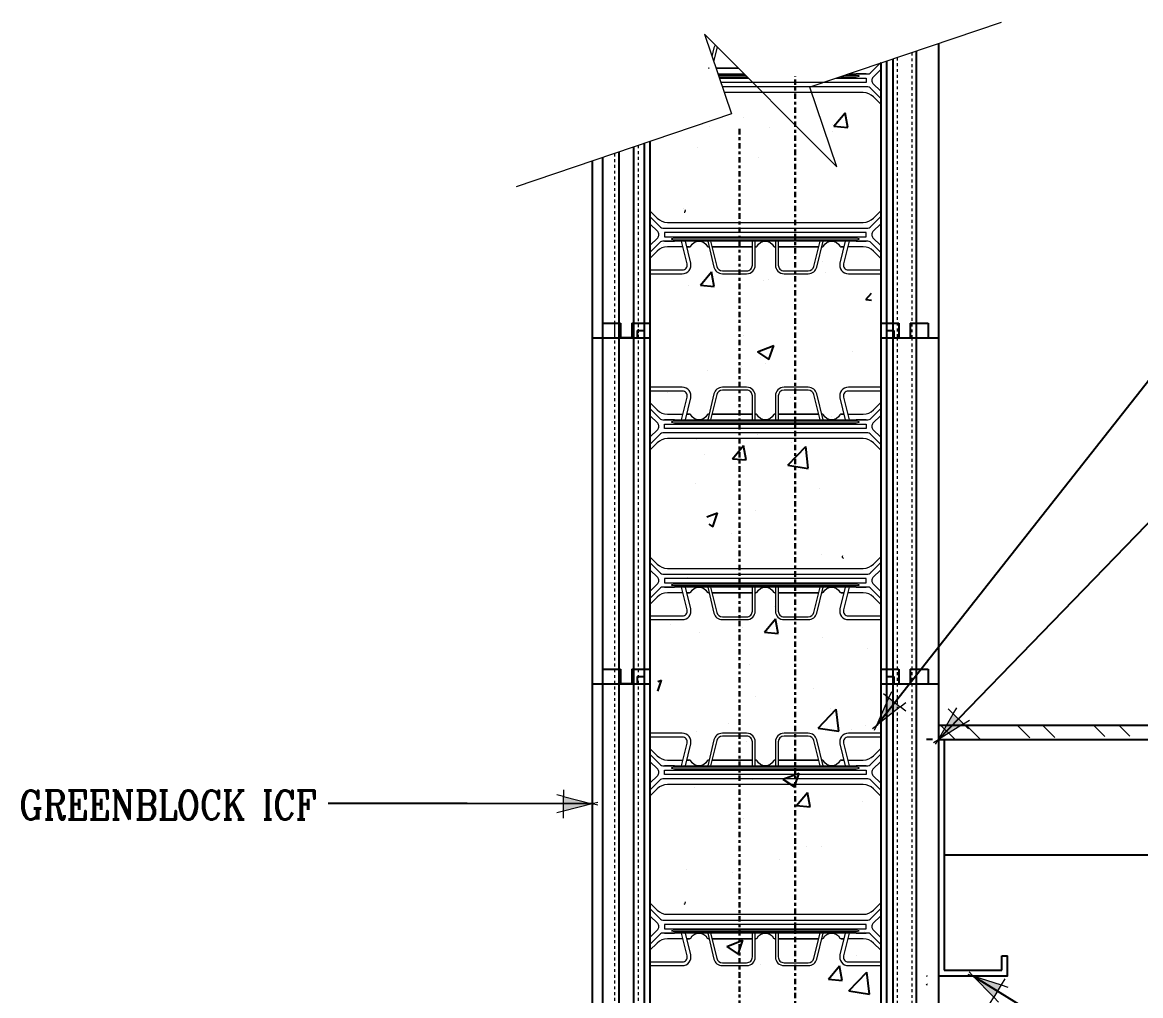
# Model space of a CAD drawing. Header units: inches. Extents: x -213.5 to -135.9, y 388.6 to 464.7.
# Drawn here: x -213.48 to -174.7, y 430.98 to 464.74 of the extents above; entities that cross this region are included whole.
import ezdxf

# ---------------------------------------------------------------- set-up
doc = ezdxf.new("R2010")
doc.units = ezdxf.units.IN
doc.header["$MEASUREMENT"] = 0
for name, pattern in [('CENTER', [2, 1.25, -0.25, 0.25, -0.25]), ('DASHED2', [0.375, 0.25, -0.125]), ('HIDDEN', [0.375, 0.25, -0.125])]:
    doc.linetypes.add(name, pattern=pattern)
for name, color, linetype, lineweight in [('A2 Hatch', 8, 'Continuous', 9), ('DETAILS', 7, 'Continuous', 13), ('DIM', 3, 'Continuous', 13), ('REBAR', 2, 'CENTER', 30)]:
    doc.layers.add(name, color=color, linetype=linetype, lineweight=lineweight)
doc.styles.add('ARCTEXT', font='arctext.shx', dxfattribs={"width": 0.85})
doc.styles.add('RomanC', font='romanc.shx', dxfattribs={"width": 0.85, "height": 5})
doc.dimstyles.new('ARCTEXT1-4', dxfattribs={"dimtxt": 4, "dimasz": 2, "dimexe": 2, "dimexo": 2, "dimgap": 2, "dimtad": 1, "dimdec": 4, "dimzin": 3, "dimdsep": 46, "dimlunit": 4, "dimtxsty": 'ARCTEXT', "dimblk": 'ARCHTICK', "dimcen": 2, "dimaunit": 1, "dimadec": 0, "dimazin": 0, "dimtfac": 1, "dimtdec": 4, "dimtmove": 2, "dimatfit": 3, "dimldrblk": 'arrow', "dimfxl": 1, "dimtolj": 1, "dimtzin": 0, "dimarcsym": 0})

# ---------------------------------------------------------------- blocks, each defined once
blk = doc.blocks.new('_ArchTick')
at = {"color": 0, "linetype": 'ByBlock', "const_width": 0.15}
blk.add_lwpolyline([(-0.5, -0.5), (0.5, 0.5)], dxfattribs=at)
blk = doc.blocks.new('arrow')
at = {"layer": 'DIM'}
blk.add_hatch(color=253, dxfattribs=at).paths.add_polyline_path([(-2, 0.5), (-2, -0.5), (0, 0)])
at = {"layer": 'DIM', "lineweight": 9}
for points in [[(-2, 0.9831764405007561), (-2, 0.5), (-2.46875, 0.6171875)], [(0.3742552490839444, 0.0935638122700766), (0, 0)], [(0.3742552490839444, -0.0935638122700766), (0, 0)], [(-2, -0.9831764405007561), (-2, -0.5), (-2.46875, -0.6171875)]]:
    blk.add_lwpolyline(points, dxfattribs=at)
at = {"layer": 'DIM', "lineweight": 15}
blk.add_lwpolyline([(0, 0), (-2, -0.5), (-2, 0.5), (0, 0)], dxfattribs=at)

msp = doc.modelspace()

# ---------------------------------------------------------------- hatches: boundary and pattern name
at = {"layer": 'A2 Hatch', "ltscale": 0.15}
h = msp.add_hatch(dxfattribs=at)
h.set_pattern_fill('ANSI32', color=256, scale=5, angle=90, style=0)
h.set_pattern_definition([(135, (-3427.869091929112, 780.3858251136168), (-1.325825214724776, -1.325825214724776), []), (135, (-3427.869091929112, 781.2697085886168), (-1.325825214724776, -1.325825214724776), [])])
edge = h.paths.add_edge_path()
edge.add_line((-181.7158250757122, 440.3686942903502), (-154.3378032843331, 440.3686942903502))
edge.add_line((-181.7158250757122, 439.8686942903502), (-154.3377578068313, 439.8686942903502))
edge.add_line((-154.3378032843313, 440.3686942903502), (-154.3378032843313, 439.8686942903502))
edge.add_line((-181.7158250757122, 440.3686942903502), (-181.7158250757122, 439.8686942903502))

# ---------------------------------------------------------------- linework, layer by layer
at = {"color": 1}
for p, q in [((-181.7158250757122, 464.0066916642326), (-181.7158250757122, 453.8056800602759)), ((-183.5158250757114, 463.396234935724), (-183.5158250757114, 453.8056800602759)), ((-183.3008250757113, 463.4691506005185), (-183.3008250757113, 453.8056800602759)), ((-182.4808250757116, 463.7472475546166), (-182.4808250757116, 453.8056800602759)), ((-183.7158250757122, 463.3284064103342), (-183.7158250757122, 453.8056800602759)), ((-192.2908250757129, 460.4202583842463), (-192.2908250757129, 453.8056800602759)), ((-191.9158250757129, 460.5474368693519), (-191.9158250757129, 453.8056800602759)), ((-191.7158250757122, 460.6152653947416), (-191.7158250757122, 453.8056800602759)), ((-193.7158250757122, 459.9369801408437), (-193.7158250757122, 453.8056800602759)), ((-193.3658250757136, 460.0556800602757), (-193.3658250757136, 453.8056800602759)), ((-192.7908250757129, 460.2506870707715), (-192.7908250757129, 453.8056800602759)), ((-193.3658250757136, 454.305680060276), (-192.7408250757136, 454.305680060276)), ((-193.3658250757136, 454.305680060276), (-193.3658250757136, 441.805680060276)), ((-192.7908250757129, 454.305680060276), (-192.7908250757129, 441.805680060276)), ((-192.7408250757136, 454.305680060276), (-192.7408250757118, 453.8056800602759)), ((-192.3408250757122, 454.305680060276), (-192.3408250757122, 453.8056800602759)), ((-192.3408250757122, 454.305680060276), (-191.7158250757122, 454.305680060276)), ((-192.2908250757129, 454.305680060276), (-192.2908250757129, 441.805680060276)), ((-191.7158250757122, 454.305680060276), (-191.7158250757122, 441.805680060276)), ((-183.7158250757122, 454.305680060276), (-183.7158250757122, 441.805680060276)), ((-183.7158250757122, 454.305680060276), (-183.0908250757122, 454.305680060276)), ((-183.0908250757122, 454.305680060276), (-183.0908250757122, 453.8056800602759)), ((-182.6908250757107, 454.305680060276), (-182.6908250757107, 453.8056800602759)), ((-182.6908250757107, 454.305680060276), (-182.0658250757107, 454.305680060276)), ((-182.0658250757107, 454.305680060276), (-182.0658250757107, 453.8056800602759)), ((-193.7158250757122, 453.8056800602759), (-191.7158250757122, 453.8056800602759)), ((-193.7158250757122, 453.8056800602759), (-193.7158250757122, 441.805680060276)), ((-193.7158250757122, 453.8056800602759), (-192.1658250757129, 453.8056800602759)), ((-192.2908250757129, 453.8056800602759), (-192.7908250757129, 453.8056800602759)), ((-192.1658250757129, 454.0556800602759), (-192.1658250757129, 453.8056800602759)), ((-192.1658250757129, 454.0556800602759), (-191.9158250757129, 454.0556800602759)), ((-191.9158250757129, 454.0556800602759), (-191.9158250757129, 441.805680060276)), ((-191.9158250757129, 453.8056800602759), (-191.7158250757122, 453.8056800602759)), ((-183.7158250757122, 453.8056800602759), (-181.7158250757122, 453.8056800602759)), ((-183.7158250757122, 453.8056800602759), (-183.5158250757114, 453.8056800602759)), ((-183.5158250757114, 454.0556800602759), (-183.5158250757114, 441.805680060276)), ((-183.5158250757114, 454.0556800602759), (-183.2658250757114, 454.0556800602759)), ((-183.3008250757113, 453.8056800602759), (-181.7158250757122, 453.8056800602759)), ((-183.3008250757113, 453.8056800602759), (-183.3008250757113, 441.805680060276)), ((-183.2658250757114, 454.0556800602759), (-183.2658250757114, 453.8056800602759)), ((-182.4808250757116, 453.8056800602759), (-182.4808250757116, 441.805680060276)), ((-181.7158250757122, 453.8056800602759), (-181.7158250757122, 441.805680060276)), ((-193.3658250757136, 442.3056800602759), (-192.7408250757136, 442.3056800602759)), ((-193.3658250757136, 442.3056800602759), (-193.3658250757136, 429.8056800602759)), ((-192.7908250757129, 442.3056800602759), (-192.7908250757129, 429.8056800602759)), ((-192.7408250757136, 442.3056800602759), (-192.7408250757118, 441.805680060276)), ((-192.3408250757122, 442.3056800602759), (-192.3408250757122, 441.805680060276)), ((-192.3408250757122, 442.3056800602759), (-191.7158250757122, 442.3056800602759)), ((-192.2908250757129, 442.3056800602759), (-192.2908250757129, 429.8056800602759)), ((-192.1658250757129, 442.0556800602759), (-192.1658250757129, 441.805680060276)), ((-192.1658250757129, 442.0556800602759), (-191.9158250757129, 442.0556800602759)), ((-191.9158250757129, 442.0556800602759), (-191.9158250757129, 429.8056800602759)), ((-191.7158250757122, 442.3056800602759), (-191.7158250757122, 429.8056800602759)), ((-183.7158250757122, 442.3056800602759), (-183.7158250757122, 429.8056800602759)), ((-183.7158250757122, 442.3056800602759), (-183.0908250757122, 442.3056800602759)), ((-183.5158250757114, 442.0556800602759), (-183.5158250757114, 429.8056800602759)), ((-183.5158250757114, 442.0556800602759), (-183.2658250757114, 442.0556800602759)), ((-183.2658250757114, 442.0556800602759), (-183.2658250757114, 441.805680060276)), ((-183.0908250757122, 442.3056800602759), (-183.0908250757122, 441.805680060276)), ((-182.6908250757107, 442.3056800602759), (-182.6908250757107, 441.805680060276)), ((-182.6908250757107, 442.3056800602759), (-182.0658250757107, 442.3056800602759)), ((-182.0658250757107, 442.3056800602759), (-182.0658250757107, 441.805680060276)), ((-193.7158250757122, 441.805680060276), (-191.7158250757122, 441.805680060276)), ((-193.7158250757122, 441.805680060276), (-193.7158250757122, 429.8056800602759)), ((-193.7158250757122, 441.805680060276), (-192.1658250757129, 441.805680060276)), ((-192.2908250757129, 441.805680060276), (-192.7908250757129, 441.805680060276)), ((-191.9158250757129, 441.805680060276), (-191.7158250757122, 441.805680060276)), ((-183.7158250757122, 441.805680060276), (-181.7158250757122, 441.805680060276)), ((-183.7158250757122, 441.805680060276), (-183.5158250757114, 441.805680060276)), ((-183.3008250757113, 441.805680060276), (-181.7158250757122, 441.805680060276)), ((-183.3008250757113, 441.805680060276), (-183.3008250757113, 429.8056800602759)), ((-182.4808250757116, 441.805680060276), (-182.4808250757116, 429.8056800602759)), ((-181.7158250757122, 441.805680060276), (-181.7158250757122, 429.8056800602759))]:
    msp.add_line(p, q, dxfattribs=at)
at = {"ltscale": 0.15}
for p, q in [((-188.4597950071522, 461.4558063601775), (-188.4597950071522, 461.4558063601775)), ((-185.3379847128009, 461.1429696502427), (-184.9523121469894, 461.6025963161141)), ((-184.8598354946654, 461.1011354801341), (-184.9523363833206, 461.6025968865828)), ((-189.6496963639831, 461.1480804038955), (-189.6496963639831, 461.1480804038955)), ((-187.5871809455377, 461.113144001428), (-187.5871809455377, 461.113144001428)), ((-185.4013991551612, 461.2049236710251), (-185.4013991551612, 461.2049236710251)), ((-185.3379846115887, 461.1429705762634), (-184.8598111565035, 461.1011358197444)), ((-185.3791168746021, 460.9676414300203), (-185.3791168746021, 460.9676414300203)), ((-190.0668885098995, 460.4040838123664), (-190.0668885098995, 460.4040838123664)), ((-187.9629134723574, 460.0734811872018), (-187.9629134723574, 460.0734811872018)), ((-190.564351306689, 458.3005126651184), (-190.564351306689, 458.3005126651184)), ((-191.2413098292447, 457.0816095788681), (-191.2413098292447, 457.0816095788681)), ((-185.7316977694565, 456.4316133915863), (-185.7316977694565, 456.4316133915863)), ((-189.9660555025431, 455.6274496597861), (-189.5803829367316, 456.0870763256574)), ((-189.4879062165011, 455.5856155087669), (-189.5804071051527, 456.0870769152158)), ((-185.6137859726906, 456.0740433538976), (-185.6137859726906, 456.0740433538976)), ((-190.3971871241949, 455.6307735329277), (-190.3971871241949, 455.6307735329277)), ((-189.966055403692, 455.6274505848898), (-189.4878819486068, 455.5856158283709)), ((-187.7817386306116, 455.7868423401273), (-187.7817386306116, 455.7868423401273)), ((-187.6165045926675, 455.8103804456131), (-187.6165045926675, 455.8103804456131)), ((-184.227974041739, 455.1254325799258), (-184.0393924470474, 455.3501753728973)), ((-184.2279739426841, 455.1254335066632), (-184.0393924470474, 455.1089347636443)), ((-192.7408250757136, 453.8056800602759), (-192.3408250757122, 453.8056800602759)), ((-188.4802660484885, 453.8742389931271), (-188.4802660484885, 453.8742389931271)), ((-187.9869094895031, 453.3150759237825), (-187.4267612336072, 453.5300966935095)), ((-187.9869085329693, 453.315076248308), (-187.5889704981411, 453.046663654642)), ((-187.5890011809308, 453.0466740337391), (-187.4267909670445, 453.5301073828892)), ((-184.6884867758701, 453.3176377022631), (-184.6884867758701, 453.3176377022631)), ((-187.8790174731504, 453.123691509477), (-187.8790174731504, 453.123691509477)), ((-187.7183422722293, 452.9187496588387), (-187.7183422722293, 452.9187496588387)), ((-189.7210608922025, 452.6550867505543), (-189.7210608922025, 452.6550867505543)), ((-188.5286081472906, 452.8132077956312), (-188.5286081472906, 452.8132077956312)), ((-191.1124047450459, 451.9190475528127), (-191.1124047450459, 451.9190475528127)), ((-186.841825255665, 451.7386085789377), (-186.841825255665, 451.7386085789377)), ((-185.4249887647485, 451.0745931727678), (-185.4249887647485, 451.0745931727678)), ((-190.0904781194869, 450.2737533141095), (-190.0904781194869, 450.2737533141095)), ((-187.9762963156892, 450.4605406788264), (-187.9762963156892, 450.4605406788264)), ((-188.8560448314812, 449.6099125894692), (-188.4703722656697, 450.0695392553407)), ((-188.3778955207373, 449.5680784583025), (-188.4703964093925, 450.0695398647512)), ((-186.9393717583836, 449.3846348095529), (-186.3162637949328, 450.0340472100242)), ((-186.7930430754069, 450.1623440072041), (-186.7930430754069, 450.1623440072041)), ((-186.2279333818034, 449.2747872617464), (-186.3163194542496, 450.0345456714862)), ((-189.8228985717643, 449.7634559637797), (-189.8228985717643, 449.7634559637797)), ((-188.8560447347874, 449.6099135152896), (-188.3778712797022, 449.5680787587708)), ((-186.9393715953985, 449.384635723338), (-186.2278775629449, 449.2742897139875)), ((-190.1202216125522, 448.7467369706036), (-190.1202216125522, 448.7467369706036)), ((-185.849642123175, 448.5662979967284), (-185.849642123175, 448.5662979967284)), ((-189.7435342373712, 447.5867705381619), (-189.3732838874377, 447.7288963314601)), ((-189.5355238035365, 447.2454736770793), (-189.3733135896502, 447.7289070262297)), ((-188.073575158228, 447.7973898481761), (-188.073575158228, 447.7973898481761)), ((-189.6719979163819, 447.3375369194101), (-189.5354931535141, 447.2454632942669)), ((-188.8975993749438, 447.0070503121455), (-188.8975993749438, 447.0070503121455)), ((-185.7552873790439, 446.3012828933294), (-185.7552873790439, 446.3012828933294)), ((-184.0633601397596, 445.6975237606213), (-184.0633601397596, 445.6975237606213)), ((-190.4207767337822, 445.5004430346709), (-190.4207767337822, 445.5004430346709)), ((-188.1708540007668, 445.1342390175252), (-188.1708540007668, 445.1342390175252)), ((-187.4075199306018, 444.4783351873668), (-187.4075199306018, 444.4783351873668)), ((-185.9497526609186, 444.51691809264), (-185.9497526609186, 444.51691809264)), ((-187.7460341604193, 443.5923755191512), (-187.3603615946078, 444.0520021850226)), ((-187.2678848249772, 443.5505414078381), (-187.3603857136288, 444.0520028142866)), ((-191.0021556744825, 443.8517566170864), (-191.0021556744825, 443.8517566170864)), ((-188.5038556580759, 443.7439084948702), (-188.5038556580759, 443.7439084948702)), ((-187.7460340658828, 443.5923764456896), (-187.2678606107994, 443.5505416891707)), ((-189.9913165283535, 443.5841749445482), (-189.9913165283535, 443.5841749445482)), ((-185.7207370389762, 443.403735970673), (-185.7207370389762, 443.403735970673)), ((-184.1606389822984, 443.0343729299708), (-184.1606389822984, 443.0343729299708)), ((-188.2681328433056, 442.4710881868752), (-188.2681328433056, 442.4710881868752)), ((-192.7408250757136, 441.805680060276), (-192.3408250757122, 441.805680060276)), ((-191.4491584090366, 441.5422891227192), (-191.3198362122559, 441.9277066695698)), ((-191.4491584090348, 441.8780424395115), (-191.3198065412718, 441.9276959694115)), ((-188.0543089604572, 441.3616243975808), (-188.0543089604572, 441.3616243975808)), ((-186.0515903404823, 441.6252873058655), (-186.0515903404823, 441.6252873058655)), ((-185.8787389307719, 440.2675338892684), (-185.2556309673229, 440.9169462897393)), ((-185.4485783743359, 440.944262674511), (-185.4485783743359, 440.944262674511)), ((-185.1673006677803, 440.1576876798664), (-185.2556867402229, 440.9174460896062)), ((-190.1140677290743, 440.1434228158525), (-190.1140677290743, 440.1434228158525)), ((-188.9991333958598, 440.4118643623389), (-188.9991333958598, 440.4118643623389)), ((-185.8787387669974, 440.267534803729), (-185.1672447345419, 440.1571887943786)), ((-184.7285539064825, 440.2314253884639), (-184.7285539064825, 440.2314253884639)), ((-184.2579178248372, 440.3712220993202), (-184.2579178248372, 440.3712220993202)), ((-181.7158250757122, 440.3686942903502), (-154.3378032843331, 440.3686942903502)), ((-188.3654116858408, 439.8079373562245), (-188.3654116858408, 439.8079373562245)), ((-181.9227257803788, 439.8686942903502), (-182.1227257803795, 439.8686942903502)), ((-181.7158250757122, 439.8686942903502), (-154.3377578068313, 439.8686942903502)), ((-181.7158250757122, 439.8686942903502), (-181.7158250757122, 431.6886942903499)), ((-181.5158250757114, 439.8686942903502), (-181.5158250757114, 431.8686942903502)), ((-187.1046983802218, 438.4917240743615), (-186.5445501243222, 438.7067448440886)), ((-186.7067900466128, 438.2233222167134), (-186.5445798327284, 438.7067555658638)), ((-185.1262911436599, 438.8688816542312), (-185.1262911436599, 438.8688816542312)), ((-190.1588652599959, 438.2063307025222), (-190.1588652599959, 438.2063307025222)), ((-188.1561466400191, 438.4699936108067), (-188.1561466400191, 438.4699936108067)), ((-187.104697425798, 438.4917244035666), (-186.7067593909698, 438.2233118099006)), ((-186.6360234893556, 437.5748384488344), (-186.2503509235422, 438.0344651147058)), ((-186.1578741292134, 437.5330043573734), (-186.250375017865, 438.0344657638222)), ((-186.6360233969782, 437.5748393760895), (-186.1578499418967, 437.5330046195705)), ((-184.355196667376, 437.7080712686697), (-184.355196667376, 437.7080712686697)), ((-188.4626905283796, 437.1447865255738), (-188.4626905283796, 437.1447865255738)), ((-186.2864317139094, 436.1434625791027), (-186.2864317139094, 436.1434625791027)), ((-185.7788769886312, 436.1709523950723), (-185.7788769886312, 436.1709523950723)), ((-181.5158250757114, 435.8686942903502), (-163.6654208994725, 435.8686942903502)), ((-187.2308474431985, 435.7135879591723), (-187.2308474431985, 435.7135879591723)), ((-190.4443663433696, 435.3701125364138), (-190.4443663433696, 435.3701125364138)), ((-188.8702283116647, 435.2493023362839), (-188.8702283116647, 435.2493023362839)), ((-188.5274452676632, 433.6135779966132), (-188.5274452676632, 433.6135779966132)), ((-184.2830007291733, 433.2234557396668), (-184.2830007291733, 433.2234557396668)), ((-189.0512210340522, 432.690523712313), (-188.4910727781545, 432.90554448204)), ((-188.6533126692185, 432.4221218600539), (-188.4911024553323, 432.9055552092039)), ((-189.3354037427354, 432.5582942641134), (-189.3354037427354, 432.5582942641134)), ((-189.051220081171, 432.6905240431919), (-188.6532820463427, 432.422111449526)), ((-184.5497543524536, 432.3817696073685), (-184.5497543524536, 432.3817696073685)), ((-179.5158250757114, 431.8686942903502), (-179.5158250757114, 432.3686942903502)), ((-179.5158250757114, 432.3686942903502), (-179.3158250757143, 432.3686942903502)), ((-179.3158250757125, 431.6886942903499), (-179.3158250757125, 432.3686942903502)), ((-187.878045179171, 432.0769917540744), (-187.878045179171, 432.0769917540744)), ((-185.5260128182919, 431.5573013785171), (-185.1403402524804, 432.0169280443884)), ((-185.0478634334496, 431.5154673069089), (-185.1403643221048, 432.0169287133578)), ((-188.6572482134572, 431.8184848642729), (-188.6572482134572, 431.8184848642729)), ((-184.8181061031638, 431.1504329689832), (-184.1949981397148, 431.7998453694544)), ((-184.1066679537536, 431.0405880979864), (-184.1950540261979, 431.8003465077262)), ((-181.7158250757122, 431.6686942903499), (-179.3358250757111, 431.6686942903499)), ((-181.5158250757114, 431.8686942903502), (-179.5158250757114, 431.8686942903502)), ((-181.5158250757114, 431.8686942903502), (-179.5158250757114, 431.8686942903502)), ((-185.5260127280773, 431.5573023064896), (-185.0478392729921, 431.5154675499706)), ((-184.8181059385962, 431.1504338841202), (-184.106611906139, 431.0400878747698))]:
    msp.add_line(p, q, dxfattribs=at)
at = {"color": 1, "linetype": 'HIDDEN', "ltscale": 0.02}
for p, q in [((-193.3658250757136, 454.305680060276), (-192.7408250757136, 454.305680060276)), ((-192.7408250757136, 454.305680060276), (-192.7408250757118, 453.8056800602759)), ((-192.3408250757122, 454.305680060276), (-192.3408250757122, 453.8056800602759)), ((-192.3408250757122, 454.305680060276), (-191.7158250757122, 454.305680060276)), ((-183.7158250757104, 454.305680060276), (-183.0908250757103, 454.305680060276)), ((-183.0908250757122, 454.3056800602761), (-183.0908250757122, 453.8056800602759)), ((-182.6908250757107, 454.305680060276), (-182.6908250757107, 453.8056800602759)), ((-182.6908250757107, 454.305680060276), (-182.0658250757107, 454.305680060276)), ((-182.0658250757107, 454.305680060276), (-182.0658250757107, 453.8056800602759)), ((-193.3658250757136, 442.3056800602759), (-192.7408250757136, 442.3056800602759)), ((-192.7408250757136, 442.3056800602759), (-192.7408250757118, 441.805680060276)), ((-192.3408250757122, 442.3056800602759), (-192.3408250757122, 441.805680060276)), ((-192.3408250757122, 442.3056800602759), (-191.7158250757122, 442.3056800602759)), ((-183.7158250757104, 442.3056800602759), (-183.0908250757103, 442.3056800602759)), ((-183.0908250757122, 442.3056800602761), (-183.0908250757122, 441.805680060276)), ((-182.6908250757107, 442.3056800602759), (-182.6908250757107, 441.805680060276)), ((-182.6908250757107, 442.3056800602759), (-182.0658250757107, 442.3056800602759)), ((-182.0658250757107, 442.3056800602759), (-182.0658250757107, 441.805680060276))]:
    msp.add_line(p, q, dxfattribs=at)
at = {"ltscale": 0.15}
for centre, start, end in [((-182.1027257803791, 431.6886942903499), 180, 270), ((-179.3358250757111, 431.6886942903499), 270, 0), ((-182.1027257803791, 431.3886942903502), 180, 270)]:
    msp.add_arc(centre, 0.02, start, end, dxfattribs=at)
at = {"layer": 'A2 Hatch', "linetype": 'DASHED2', "ltscale": 0.15}
for p, q in [((-183.1408250757114, 463.5234134208302), (-183.1408250757114, 453.8056800602759)), ((-182.6408250757114, 463.6929847343051), (-182.6408250757114, 453.8056800602759)), ((-192.130825075713, 460.4745212045578), (-192.130825075713, 453.8056800602759)), ((-192.9508250757127, 460.1964242504595), (-192.9508250757127, 453.8056800602759)), ((-192.9508250757127, 454.305680060276), (-192.9508250757127, 441.805680060276)), ((-192.130825075713, 454.305680060276), (-192.130825075713, 441.805680060276)), ((-183.1408250757114, 453.8056800602759), (-183.1408250757114, 441.805680060276)), ((-182.6408250757114, 453.8056800602759), (-182.6408250757114, 441.805680060276)), ((-192.9508250757127, 442.3056800602759), (-192.9508250757127, 429.8056800602759)), ((-192.130825075713, 442.3056800602759), (-192.130825075713, 429.8056800602759)), ((-183.1408250757114, 441.805680060276), (-183.1408250757114, 429.8056800602759)), ((-182.6408250757114, 441.805680060276), (-182.6408250757114, 429.8056800602759))]:
    msp.add_line(p, q, dxfattribs=at)
at = {"layer": 'DETAILS', "color": 6, "lineweight": 20}
for p, q in [((-188.6525743363556, 463.1556800602758), (-189.430291476535, 463.1556800602758)), ((-189.430291476535, 463.1556800602758), (-188.6525743363556, 463.1556800602758))]:
    msp.add_line(p, q, dxfattribs=at)
for points in [[(-189.4531936587438, 463.9562993826657, 0.0923516012055361), (-189.4980787091764, 463.8559998954896), (-189.5686033892736, 463.5635082179603)], [(-189.3807066465771, 463.8838123704992, 0.0691720218570077), (-189.4008646722533, 463.8325599504184), (-189.5084817049893, 463.3862327016815)], [(-184.8148504427419, 462.955680060276), (-184.1566149239617, 462.955680060276, 0.1989123673782991), (-184.0859042458461, 462.984969382157), (-183.7158250757122, 463.3550485522852)], [(-183.7158250757122, 463.1050485522886), (-183.9841275505488, 462.8367460774538, 0.4142135623745727), (-183.9841275505488, 462.6246140430973), (-183.7158250757122, 462.3563115682645)], [(-185.1097116369812, 462.8556800602758), (-184.5651935677262, 462.8556800602758), (-184.4674659608528, 462.8777696327755, 0.7807764064044151), (-184.4674659608528, 462.8835904877764), (-184.5651935677262, 462.9056800602761), (-184.9622810398606, 462.9056800602761)], [(-183.7158250757122, 462.106311568267), (-184.0859042458461, 462.4763907383949, 0.1989123673781766), (-184.1566149239617, 462.5056800602758), (-187.7158250757122, 462.5056800602759), (-189.2098487690175, 462.5056800602759)], [(-183.7158250757122, 461.9063115682685), (-183.9687469583197, 462.1592334508715, 0.1989123673777966), (-184.3223003489103, 462.305680060276), (-187.7158250757122, 462.305680060276), (-189.1420202436267, 462.305680060276)], [(-191.7158250757122, 458.2050485522863), (-191.4629031931028, 457.9521266696801, 0.1989123673777967), (-191.109349802514, 457.8056800602759), (-187.7158250757122, 457.8056800602759), (-184.3223003489103, 457.8056800602759, 0.1989123673777968), (-183.9687469583197, 457.9521266696801), (-183.7158250757122, 458.2050485522835)], [(-191.7158250757122, 458.0050485522871), (-191.3457459055782, 457.6349693821568, 0.1989123673781765), (-191.275035227459, 457.6056800602759), (-187.7158250757122, 457.6056800602759), (-184.1566149239617, 457.6056800602759, 0.1989123673781768), (-184.0859042458461, 457.6349693821568), (-183.7158250757122, 458.0050485522851)], [(-191.7158250757122, 457.0063115682612), (-191.4475226008755, 457.2746140430981, 0.4142135623745727), (-191.4475226008755, 457.4867460774545), (-191.7158250757122, 457.7550485522898)], [(-183.7158250757122, 457.7550485522878), (-183.9841275505488, 457.4867460774545, 0.4142135623745727), (-183.9841275505488, 457.2746140430981), (-183.7158250757122, 457.0063115682635)], [(-188.0459025394513, 456.9556800602758, 0.279322065306064), (-188.0015823027235, 456.9825345050957, -0.2793220653060734), (-187.7158250757122, 457.1556800602758), (-191.275035227459, 457.1556800602758, 0.1989123673782987), (-191.3457459055782, 457.1263907383949), (-191.7158250757122, 456.7563115682639)], [(-191.7158250757122, 456.1556800602758), (-190.5951249429228, 456.1556800602758, 0.4853378929632635), (-190.4298610801535, 456.3655279668966), (-190.6203800859759, 457.1556800602758), (-191.2164565836967, 457.1556800602758), (-190.9664565836967, 457.1556800602758), (-190.8664565836963, 457.1556800602758)], [(-191.7158250757122, 456.0256800602757), (-190.5951249429228, 456.0256800602757, 0.4853378929632635), (-190.3034828321517, 456.3959998954894), (-190.4866545416873, 457.1556800602758)], [(-190.5721567103966, 456.955680060276), (-191.1093498025104, 456.9556800602758, 0.1989123673788306), (-191.4629031931028, 456.8092334508703), (-191.7158250757122, 456.556311568262)], [(-190.3452618674811, 456.9556800602758), (-190.438431166108, 456.9556800602758), (-190.3452618674811, 456.9556800602758, 0.2793220653054726), (-190.3009416307533, 456.982534505096, -0.6059183769079624), (-189.7294271757702, 456.9825345055971, 0.279322065306064), (-189.685106940001, 456.9556800602758)], [(-189.7151610169559, 457.1556800602758), (-189.4980787091764, 456.2553602250623, 0.3464949689054692), (-189.2064365984053, 456.0256800602757), (-188.3640718380767, 456.0256800602757, 0.4142135623730951), (-188.0640718380775, 456.3256800602759), (-188.0640718380775, 457.1556800602758)], [(-189.6122952136567, 457.1556800602758), (-189.4008646722533, 456.2788001701334, 0.3464949689054692), (-189.2064365984053, 456.1256800602759), (-188.3640718380767, 456.1256800602759, 0.4142135623730951), (-188.164071838076, 456.3256800602759), (-188.164071838076, 457.1556800602758)], [(-183.7158250757122, 456.7563115682662), (-184.0859042458461, 457.1263907383949, 0.1989123673782988), (-184.1566149239617, 457.1556800602758), (-187.7158250757122, 457.1556800602761, -0.2793220653060733), (-187.4300678477404, 456.9825345055971, 0.279322065306064), (-187.3857476119694, 456.9556800602758)], [(-187.3675783133469, 457.1556800602758), (-187.367578313345, 456.3256800602759, 0.4142135623730951), (-187.067578313344, 456.0256800602757), (-186.2252135530172, 456.0256800602757, 0.3464949689054693), (-185.9335714422442, 456.2553602250623), (-185.7164891344684, 457.1556800602758)], [(-187.2675783133447, 457.1556800602758), (-187.2675783133447, 456.3256800602759, 0.4142135623730951), (-187.067578313344, 456.1256800602759), (-186.2252135530172, 456.1256800602759, 0.3464949689054693), (-186.030785479171, 456.2788001701334), (-185.819354937764, 457.1556800602758)], [(-185.7465432114215, 456.9556800602758, 0.279322065306064), (-185.7022229746937, 456.9825345050957, -0.6059183769079624), (-185.1307085197106, 456.9825345055971, 0.2793220653054726), (-185.0863882839432, 456.9556800602758), (-184.9932189853145, 456.9556800602758), (-185.0863882839432, 456.9556800602758)], [(-184.9449956097334, 457.1556800602758), (-185.1281673192708, 456.3959998954894, 0.4853378929632635), (-184.8365252084979, 456.0256800602757), (-183.7158250757122, 456.0256800602757)], [(-184.5651935677262, 457.1556800602758), (-184.4651935677276, 457.1556800602758), (-184.2151935677277, 457.1556800602758), (-184.8112700654484, 457.1556800602758), (-185.001789071269, 456.3655279668968, 0.4853378929632635), (-184.8365252084979, 456.1556800602758), (-183.7158250757122, 456.1556800602758)], [(-183.7158250757122, 456.5563115682643), (-183.9687469583216, 456.8092334508703, 0.1989123673788307), (-184.3223003489121, 456.9556800602758), (-184.8594934410277, 456.955680060276)], [(-190.4866545416873, 450.955680060276), (-190.3034828321517, 451.7153602250624, 0.4853378929632635), (-190.5951249429228, 452.0856800602759), (-191.7158250757122, 452.0856800602759)], [(-190.8664565836963, 450.955680060276), (-190.9664565836967, 450.955680060276), (-191.2164565836967, 450.955680060276), (-190.6203800859759, 450.955680060276), (-190.4298610801517, 451.745832153655, 0.4853378929632635), (-190.5951249429228, 451.955680060276), (-191.7158250757122, 451.955680060276)], [(-188.0640718380775, 450.955680060276), (-188.0640718380775, 451.785680060276, 0.4142135623730951), (-188.3640718380767, 452.0856800602759), (-189.2064365984053, 452.0856800602759, 0.3464949689054692), (-189.4980787091764, 451.8559998954897), (-189.7151610169559, 450.955680060276)], [(-188.164071838076, 450.955680060276), (-188.1640718380797, 451.785680060276, 0.4142135623730951), (-188.3640718380767, 451.9856800602759), (-189.2064365984053, 451.9856800602759, 0.3464949689054692), (-189.4008646722533, 451.8325599504184), (-189.6122952136567, 450.955680060276)], [(-185.7164891344684, 450.955680060276), (-185.9335714422442, 451.8559998954897, 0.3464949689054692), (-186.2252135530172, 452.0856800602759), (-187.067578313344, 452.0856800602759, 0.4142135623730951), (-187.367578313345, 451.785680060276), (-187.3675783133469, 450.955680060276)], [(-185.819354937764, 450.955680060276), (-186.030785479171, 451.8325599504184, 0.3464949689054692), (-186.2252135530172, 451.9856800602759), (-187.067578313344, 451.9856800602759, 0.4142135623730951), (-187.2675783133447, 451.785680060276), (-187.2675783133447, 450.955680060276)], [(-183.7158250757122, 452.0856800602759), (-184.8365252084979, 452.0856800602759, 0.4853378929632635), (-185.1281673192708, 451.7153602250624), (-184.9449956097334, 450.955680060276)], [(-183.7158250757122, 451.955680060276), (-184.8365252084979, 451.955680060276, 0.4853378929632635), (-185.001789071269, 451.7458321536552), (-184.8112700654484, 450.955680060276), (-184.2151935677277, 450.955680060276), (-184.4651935677276, 450.955680060276), (-184.5651935677262, 450.955680060276)], [(-191.7158250757122, 451.5550485522901), (-191.4629031931028, 451.3021266696816, 0.1989123673788307), (-191.1093498025104, 451.1556800602758), (-190.5721567103966, 451.1556800602758)], [(-191.7158250757122, 451.355048552288), (-191.3457459055782, 450.9849693821569, 0.1989123673782989), (-191.275035227459, 450.955680060276), (-187.7158250757122, 450.9556800602758, -0.2793220653060733), (-188.0015823036839, 451.1288256149548, 0.279322065306064), (-188.0459025394513, 451.155680060276)], [(-187.3857476119694, 451.155680060276, 0.279322065306064), (-187.4300678487008, 451.1288256154559, -0.2793220653060733), (-187.7158250757122, 450.955680060276), (-184.1566149239617, 450.955680060276, 0.1989123673782991), (-184.0859042458461, 450.9849693821569), (-183.7158250757122, 451.3550485522852)], [(-184.8594934410277, 451.1556800602758), (-184.3223003489121, 451.1556800602758, 0.1989123673788307), (-183.9687469583216, 451.3021266696816), (-183.7158250757122, 451.5550485522871)], [(-191.7158250757122, 450.3563115682617), (-191.4475226008755, 450.6246140430973, 0.4142135623745727), (-191.4475226008755, 450.8367460774538), (-191.7158250757122, 451.1050485522911)], [(-189.685106940001, 451.155680060276, 0.279322065306064), (-189.7294271767306, 451.1288256154559, -0.6059183769079624), (-190.3009416317119, 451.1288256149548, 0.2793220653054726), (-190.3452618674811, 451.1556800602758), (-190.438431166108, 451.1556800602758), (-190.3452618674811, 451.1556800602758)], [(-185.0863882839432, 451.1556800602758), (-184.9932189853163, 451.1556800602758), (-185.0863882839432, 451.1556800602758, 0.2793220653054726), (-185.130708520671, 451.1288256154559, -0.6059183769079625), (-185.7022229756541, 451.1288256149548, 0.279322065306064), (-185.7465432114215, 451.155680060276)], [(-183.7158250757122, 451.1050485522886), (-183.9841275505488, 450.8367460774538, 0.4142135623745727), (-183.9841275505488, 450.6246140430973), (-183.7158250757122, 450.3563115682645)], [(-183.7158250757122, 450.1063115682669), (-184.0859042458461, 450.4763907383948, 0.1989123673781766), (-184.1566149239617, 450.5056800602758), (-187.7158250757122, 450.5056800602759), (-191.275035227459, 450.5056800602758, 0.1989123673781765), (-191.3457459055782, 450.4763907383948), (-191.7158250757122, 450.1063115682643)], [(-183.7158250757122, 449.9063115682686), (-183.9687469583197, 450.1592334508715, 0.1989123673777966), (-184.3223003489103, 450.305680060276), (-187.7158250757122, 450.305680060276), (-191.109349802514, 450.305680060276, 0.1989123673777966), (-191.4629031931028, 450.1592334508715), (-191.7158250757122, 449.9063115682651)], [(-191.7158250757122, 446.2050485522863), (-191.4629031931028, 445.9521266696801, 0.1989123673777967), (-191.109349802514, 445.805680060276), (-187.7158250757122, 445.805680060276), (-184.3223003489103, 445.805680060276, 0.1989123673777968), (-183.9687469583197, 445.9521266696801), (-183.7158250757122, 446.2050485522835)], [(-191.7158250757122, 446.0050485522871), (-191.3457459055782, 445.6349693821568, 0.1989123673781765), (-191.275035227459, 445.6056800602759), (-187.7158250757122, 445.6056800602759), (-184.1566149239617, 445.6056800602759, 0.1989123673781768), (-184.0859042458461, 445.6349693821568), (-183.7158250757122, 446.0050485522851)], [(-191.7158250757122, 445.0063115682612), (-191.4475226008755, 445.274614043098, 0.4142135623745727), (-191.4475226008755, 445.4867460774545), (-191.7158250757122, 445.7550485522899)], [(-183.7158250757122, 445.7550485522879), (-183.9841275505488, 445.4867460774545, 0.4142135623745727), (-183.9841275505488, 445.274614043098), (-183.7158250757122, 445.0063115682635)], [(-188.0459025394513, 444.9556800602758, 0.279322065306064), (-188.0015823027235, 444.9825345050958, -0.2793220653060734), (-187.7158250757122, 445.1556800602758), (-191.275035227459, 445.1556800602758, 0.1989123673782987), (-191.3457459055782, 445.1263907383949), (-191.7158250757122, 444.7563115682639)], [(-191.7158250757122, 444.1556800602758), (-190.5951249429228, 444.1556800602758, 0.4853378929632635), (-190.4298610801535, 444.3655279668966), (-190.6203800859759, 445.1556800602758), (-191.2164565836967, 445.1556800602758), (-190.9664565836967, 445.1556800602758), (-190.8664565836963, 445.1556800602758)], [(-191.7158250757122, 444.0256800602758), (-190.5951249429228, 444.0256800602758, 0.4853378929632635), (-190.3034828321517, 444.3959998954894), (-190.4866545416873, 445.1556800602758)], [(-190.3452618674811, 444.9556800602758), (-190.438431166108, 444.9556800602758), (-190.3452618674811, 444.9556800602758, 0.2793220653054726), (-190.3009416307533, 444.9825345050959, -0.6059183769079624), (-189.7294271757702, 444.9825345055971, 0.279322065306064), (-189.685106940001, 444.9556800602758)], [(-189.7151610169559, 445.1556800602758), (-189.4980787091764, 444.2553602250622, 0.3464949689054692), (-189.2064365984053, 444.0256800602758), (-188.3640718380767, 444.0256800602758, 0.4142135623730951), (-188.0640718380775, 444.3256800602759), (-188.0640718380775, 445.1556800602758)], [(-189.6122952136567, 445.1556800602758), (-189.4008646722533, 444.2788001701335, 0.3464949689054692), (-189.2064365984053, 444.1256800602759), (-188.3640718380767, 444.1256800602759, 0.4142135623730951), (-188.164071838076, 444.3256800602759), (-188.164071838076, 445.1556800602758)], [(-183.7158250757122, 444.7563115682662), (-184.0859042458461, 445.1263907383949, 0.1989123673782988), (-184.1566149239617, 445.1556800602758), (-187.7158250757122, 445.1556800602761, -0.2793220653060733), (-187.4300678477404, 444.9825345055971, 0.279322065306064), (-187.3857476119694, 444.9556800602758)], [(-187.3675783133469, 445.1556800602758), (-187.367578313345, 444.3256800602759, 0.4142135623730951), (-187.067578313344, 444.0256800602758), (-186.2252135530172, 444.0256800602758, 0.3464949689054693), (-185.9335714422442, 444.2553602250622), (-185.7164891344684, 445.1556800602758)], [(-187.2675783133447, 445.1556800602758), (-187.2675783133447, 444.3256800602759, 0.4142135623730951), (-187.067578313344, 444.1256800602759), (-186.2252135530172, 444.1256800602759, 0.3464949689054693), (-186.030785479171, 444.2788001701335), (-185.819354937764, 445.1556800602758)], [(-185.7465432114215, 444.9556800602758, 0.279322065306064), (-185.7022229746937, 444.9825345050958, -0.6059183769079624), (-185.1307085197106, 444.9825345055971, 0.2793220653054726), (-185.0863882839432, 444.9556800602758), (-184.9932189853145, 444.9556800602758), (-185.0863882839432, 444.9556800602758)], [(-184.9449956097334, 445.1556800602758), (-185.1281673192708, 444.3959998954894, 0.4853378929632635), (-184.8365252084979, 444.0256800602758), (-183.7158250757122, 444.0256800602758)], [(-184.5651935677262, 445.1556800602758), (-184.4651935677276, 445.1556800602758), (-184.2151935677277, 445.1556800602758), (-184.8112700654484, 445.1556800602758), (-185.001789071269, 444.3655279668968, 0.4853378929632635), (-184.8365252084979, 444.1556800602758), (-183.7158250757122, 444.1556800602758)], [(-190.5721567103966, 444.955680060276), (-191.1093498025104, 444.9556800602758, 0.1989123673788306), (-191.4629031931028, 444.8092334508703), (-191.7158250757122, 444.556311568262)], [(-183.7158250757122, 444.5563115682643), (-183.9687469583216, 444.8092334508703, 0.1989123673788307), (-184.3223003489121, 444.9556800602758), (-184.8594934410277, 444.955680060276)], [(-190.4866545416873, 438.955680060276), (-190.3034828321517, 439.7153602250624, 0.4853378929632635), (-190.5951249429228, 440.0856800602759), (-191.7158250757122, 440.0856800602759)], [(-190.8664565836963, 438.955680060276), (-190.9664565836967, 438.955680060276), (-191.2164565836967, 438.955680060276), (-190.6203800859759, 438.955680060276), (-190.4298610801517, 439.745832153655, 0.4853378929632635), (-190.5951249429228, 439.955680060276), (-191.7158250757122, 439.955680060276)], [(-188.0640718380775, 438.955680060276), (-188.0640718380775, 439.785680060276, 0.4142135623730951), (-188.3640718380767, 440.0856800602759), (-189.2064365984053, 440.0856800602759, 0.3464949689054692), (-189.4980787091764, 439.8559998954897), (-189.7151610169559, 438.955680060276)], [(-188.164071838076, 438.955680060276), (-188.1640718380797, 439.785680060276, 0.4142135623730951), (-188.3640718380767, 439.985680060276), (-189.2064365984053, 439.985680060276, 0.3464949689054692), (-189.4008646722533, 439.8325599504184), (-189.6122952136567, 438.955680060276)], [(-185.7164891344684, 438.955680060276), (-185.9335714422442, 439.8559998954897, 0.3464949689054692), (-186.2252135530172, 440.0856800602759), (-187.067578313344, 440.0856800602759, 0.4142135623730951), (-187.367578313345, 439.785680060276), (-187.3675783133469, 438.955680060276)], [(-185.819354937764, 438.955680060276), (-186.030785479171, 439.8325599504184, 0.3464949689054692), (-186.2252135530172, 439.985680060276), (-187.067578313344, 439.985680060276, 0.4142135623730951), (-187.2675783133447, 439.785680060276), (-187.2675783133447, 438.955680060276)], [(-183.7158250757122, 440.0856800602759), (-184.8365252084979, 440.0856800602759, 0.4853378929632635), (-185.1281673192708, 439.7153602250624), (-184.9449956097334, 438.955680060276)], [(-183.7158250757122, 439.955680060276), (-184.8365252084979, 439.955680060276, 0.4853378929632635), (-185.001789071269, 439.7458321536553), (-184.8112700654484, 438.955680060276), (-184.2151935677277, 438.955680060276), (-184.4651935677276, 438.955680060276), (-184.5651935677262, 438.955680060276)], [(-191.7158250757122, 439.5550485522901), (-191.4629031931028, 439.3021266696816, 0.1989123673788307), (-191.1093498025104, 439.1556800602758), (-190.5721567103966, 439.1556800602758)], [(-191.7158250757122, 439.3550485522879), (-191.3457459055782, 438.9849693821569, 0.1989123673782989), (-191.275035227459, 438.955680060276), (-187.7158250757122, 438.9556800602758, -0.2793220653060733), (-188.0015823036839, 439.1288256149548, 0.279322065306064), (-188.0459025394513, 439.1556800602761)], [(-187.3857476119694, 439.1556800602761, 0.279322065306064), (-187.4300678487008, 439.1288256154559, -0.2793220653060733), (-187.7158250757122, 438.955680060276), (-184.1566149239617, 438.955680060276, 0.1989123673782991), (-184.0859042458461, 438.9849693821569), (-183.7158250757122, 439.3550485522852)], [(-184.8594934410277, 439.1556800602758), (-184.3223003489121, 439.1556800602758, 0.1989123673788307), (-183.9687469583216, 439.3021266696816), (-183.7158250757122, 439.5550485522871)], [(-191.7158250757122, 438.3563115682617), (-191.4475226008755, 438.6246140430973, 0.4142135623745727), (-191.4475226008755, 438.8367460774538), (-191.7158250757122, 439.1050485522911)], [(-189.685106940001, 439.1556800602761, 0.279322065306064), (-189.7294271767306, 439.1288256154559, -0.6059183769079624), (-190.3009416317119, 439.1288256149548, 0.2793220653054726), (-190.3452618674811, 439.1556800602758), (-190.438431166108, 439.1556800602758), (-190.3452618674811, 439.1556800602758)], [(-185.0863882839432, 439.1556800602758), (-184.9932189853163, 439.1556800602758), (-185.0863882839432, 439.1556800602758, 0.2793220653054726), (-185.130708520671, 439.1288256154559, -0.6059183769079625), (-185.7022229756541, 439.1288256149548, 0.279322065306064), (-185.7465432114215, 439.1556800602761)], [(-183.7158250757122, 439.1050485522886), (-183.9841275505488, 438.8367460774538, 0.4142135623745727), (-183.9841275505488, 438.6246140430973), (-183.7158250757122, 438.3563115682645)], [(-183.7158250757122, 438.106311568267), (-184.0859042458461, 438.4763907383948, 0.1989123673781766), (-184.1566149239617, 438.5056800602757), (-187.7158250757122, 438.505680060276), (-191.275035227459, 438.5056800602757, 0.1989123673781765), (-191.3457459055782, 438.4763907383948), (-191.7158250757122, 438.1063115682643)], [(-183.7158250757122, 437.9063115682686), (-183.9687469583197, 438.1592334508716, 0.1989123673777966), (-184.3223003489103, 438.3056800602759), (-187.7158250757122, 438.3056800602759), (-191.109349802514, 438.3056800602759, 0.1989123673777966), (-191.4629031931028, 438.1592334508716), (-191.7158250757122, 437.9063115682651)], [(-191.7158250757122, 434.2050485522863), (-191.4629031931028, 433.9521266696801, 0.1989123673777967), (-191.109349802514, 433.8056800602759), (-187.7158250757122, 433.8056800602759), (-184.3223003489103, 433.8056800602759, 0.1989123673777968), (-183.9687469583197, 433.9521266696801), (-183.7158250757122, 434.2050485522835)], [(-191.7158250757122, 434.0050485522872), (-191.3457459055782, 433.6349693821568, 0.1989123673781765), (-191.275035227459, 433.6056800602759), (-187.7158250757122, 433.6056800602759), (-184.1566149239617, 433.6056800602759, 0.1989123673781768), (-184.0859042458461, 433.6349693821568), (-183.7158250757122, 434.005048552285)], [(-191.7158250757122, 433.0063115682611), (-191.4475226008755, 433.274614043098, 0.4142135623745727), (-191.4475226008755, 433.4867460774545), (-191.7158250757122, 433.7550485522899)], [(-183.7158250757122, 433.7550485522879), (-183.9841275505488, 433.4867460774545, 0.4142135623745727), (-183.9841275505488, 433.274614043098), (-183.7158250757122, 433.0063115682635)], [(-188.0459025394513, 432.9556800602758, 0.279322065306064), (-188.0015823027235, 432.9825345050958, -0.2793220653060734), (-187.7158250757122, 433.1556800602759), (-191.275035227459, 433.1556800602759, 0.1989123673782987), (-191.3457459055782, 433.1263907383949), (-191.7158250757122, 432.7563115682639)], [(-191.7158250757122, 432.1556800602758), (-190.5951249429228, 432.1556800602758, 0.4853378929632635), (-190.4298610801535, 432.3655279668966), (-190.6203800859759, 433.1556800602759), (-191.2164565836967, 433.1556800602759), (-190.9664565836967, 433.1556800602759), (-190.8664565836963, 433.1556800602759)], [(-191.7158250757122, 432.0256800602757), (-190.5951249429228, 432.0256800602757, 0.4853378929632635), (-190.3034828321517, 432.3959998954894), (-190.4866545416873, 433.1556800602759)], [(-190.3452618674811, 432.9556800602758), (-190.438431166108, 432.9556800602758), (-190.3452618674811, 432.9556800602758, 0.2793220653054726), (-190.3009416307533, 432.9825345050959, -0.6059183769079624), (-189.7294271757702, 432.9825345055971, 0.279322065306064), (-189.685106940001, 432.9556800602758)], [(-189.7151610169559, 433.1556800602759), (-189.4980787091764, 432.2553602250622, 0.3464949689054692), (-189.2064365984053, 432.0256800602757), (-188.3640718380767, 432.0256800602757, 0.4142135623730951), (-188.0640718380775, 432.3256800602759), (-188.0640718380775, 433.1556800602759)], [(-189.6122952136567, 433.1556800602759), (-189.4008646722533, 432.2788001701335, 0.3464949689054692), (-189.2064365984053, 432.1256800602759), (-188.3640718380767, 432.1256800602759, 0.4142135623730951), (-188.164071838076, 432.3256800602759), (-188.164071838076, 433.1556800602759)], [(-183.7158250757122, 432.7563115682662), (-184.0859042458461, 433.1263907383949, 0.1989123673782988), (-184.1566149239617, 433.1556800602759), (-187.7158250757122, 433.155680060276, -0.2793220653060733), (-187.4300678477404, 432.9825345055971, 0.279322065306064), (-187.3857476119694, 432.9556800602758)], [(-187.3675783133469, 433.1556800602759), (-187.367578313345, 432.3256800602759, 0.4142135623730951), (-187.067578313344, 432.0256800602757), (-186.2252135530172, 432.0256800602757, 0.3464949689054693), (-185.9335714422442, 432.2553602250622), (-185.7164891344684, 433.1556800602759)], [(-187.2675783133447, 433.1556800602759), (-187.2675783133447, 432.3256800602759, 0.4142135623730951), (-187.067578313344, 432.1256800602759), (-186.2252135530172, 432.1256800602759, 0.3464949689054693), (-186.030785479171, 432.2788001701335), (-185.819354937764, 433.1556800602759)], [(-185.7465432114215, 432.9556800602758, 0.279322065306064), (-185.7022229746937, 432.9825345050958, -0.6059183769079624), (-185.1307085197106, 432.9825345055971, 0.2793220653054726), (-185.0863882839432, 432.9556800602758), (-184.9932189853145, 432.9556800602758), (-185.0863882839432, 432.9556800602758)], [(-184.9449956097334, 433.1556800602759), (-185.1281673192708, 432.3959998954894, 0.4853378929632635), (-184.8365252084979, 432.0256800602757), (-183.7158250757122, 432.0256800602757)], [(-184.5651935677262, 433.1556800602759), (-184.4651935677276, 433.1556800602759), (-184.2151935677277, 433.1556800602759), (-184.8112700654484, 433.1556800602759), (-185.001789071269, 432.3655279668968, 0.4853378929632635), (-184.8365252084979, 432.1556800602758), (-183.7158250757122, 432.1556800602758)], [(-190.5721567103966, 432.955680060276), (-191.1093498025104, 432.9556800602758, 0.1989123673788306), (-191.4629031931028, 432.8092334508703), (-191.7158250757122, 432.556311568262)], [(-183.7158250757122, 432.5563115682643), (-183.9687469583216, 432.8092334508703, 0.1989123673788307), (-184.3223003489121, 432.9556800602758), (-184.8594934410277, 432.955680060276)]]:
    msp.add_lwpolyline(points, format="xyb", dxfattribs=at)
for points in [[(-189.6669376413767, 463.1556800602758), (-189.685106940001, 463.1556800602758)], [(-187.7158250757122, 457.3056800602759), (-184.2151935677277, 457.3056800602759), (-184.2151935677277, 457.4556800602758), (-187.7158250757122, 457.455680060276), (-191.2164565836967, 457.455680060276), (-191.2164565836967, 457.3056800602757)], [(-189.6669376413767, 456.9556800602758), (-189.685106940001, 456.955680060276)], [(-188.1640718380778, 456.955680060276), (-189.5640718380775, 456.955680060276)], [(-188.0640718380775, 456.9556800602758), (-188.0459025394513, 456.955680060276)], [(-187.367578313345, 456.9556800602758), (-187.3857476119694, 456.955680060276)], [(-187.2675783133447, 456.955680060276), (-185.8675783133432, 456.955680060276)], [(-185.7647125100476, 456.9556800602758), (-185.7465432114215, 456.955680060276)], [(-189.6669376413767, 451.1556800602758), (-189.685106940001, 451.1556800602758)], [(-188.1640718380778, 451.1556800602758), (-189.5640718380775, 451.1556800602758)], [(-188.0640718380775, 451.1556800602758), (-188.0459025394513, 451.1556800602758)], [(-187.367578313345, 451.1556800602758), (-187.3857476119694, 451.1556800602758)], [(-187.2675783133447, 451.1556800602758), (-185.8675783133432, 451.1556800602758)], [(-185.7647125100476, 451.1556800602758), (-185.7465432114215, 451.1556800602758)], [(-187.7158250757122, 450.8056800602759), (-184.2151935677277, 450.8056800602759), (-184.2151935677277, 450.6556800602758), (-187.7158250757122, 450.6556800602758), (-191.2164565836967, 450.6556800602758), (-191.2164565836967, 450.8056800602759)], [(-187.7158250757122, 445.3056800602759), (-184.2151935677277, 445.3056800602759), (-184.2151935677277, 445.4556800602758), (-187.7158250757122, 445.455680060276), (-191.2164565836967, 445.455680060276), (-191.2164565836967, 445.3056800602757)], [(-189.6669376413767, 444.9556800602758), (-189.685106940001, 444.955680060276)], [(-188.1640718380778, 444.955680060276), (-189.5640718380775, 444.955680060276)], [(-188.0640718380775, 444.9556800602758), (-188.0459025394513, 444.955680060276)], [(-187.367578313345, 444.9556800602758), (-187.3857476119694, 444.955680060276)], [(-187.2675783133447, 444.955680060276), (-185.8675783133432, 444.955680060276)], [(-185.7647125100476, 444.9556800602758), (-185.7465432114215, 444.955680060276)], [(-189.6669376413767, 439.1556800602758), (-189.685106940001, 439.1556800602758)], [(-188.1640718380778, 439.1556800602758), (-189.5640718380775, 439.1556800602758)], [(-188.0640718380775, 439.1556800602758), (-188.0459025394513, 439.1556800602758)], [(-187.367578313345, 439.1556800602758), (-187.3857476119694, 439.1556800602758)], [(-187.2675783133447, 439.1556800602758), (-185.8675783133432, 439.1556800602758)], [(-185.7647125100476, 439.1556800602758), (-185.7465432114215, 439.1556800602758)], [(-187.7158250757122, 438.8056800602759), (-184.2151935677277, 438.8056800602759), (-184.2151935677277, 438.6556800602758), (-187.7158250757122, 438.6556800602758), (-191.2164565836967, 438.6556800602758), (-191.2164565836967, 438.8056800602759)], [(-187.7158250757122, 433.305680060276), (-184.2151935677277, 433.305680060276), (-184.2151935677277, 433.4556800602758), (-187.7158250757122, 433.4556800602761), (-191.2164565836967, 433.4556800602761), (-191.2164565836967, 433.3056800602757)], [(-189.6669376413767, 432.9556800602758), (-189.685106940001, 432.955680060276)], [(-188.1640718380778, 432.955680060276), (-189.5640718380775, 432.955680060276)], [(-188.0640718380775, 432.9556800602758), (-188.0459025394513, 432.955680060276)], [(-187.367578313345, 432.9556800602758), (-187.3857476119694, 432.955680060276)], [(-187.2675783133447, 432.955680060276), (-185.8675783133432, 432.955680060276)], [(-185.7647125100476, 432.9556800602758), (-185.7465432114215, 432.955680060276)]]:
    msp.add_lwpolyline(points, close=True, dxfattribs=at)
for points in [[(-189.3624629511443, 462.9556800602758), (-188.4525743363548, 462.9556800602758)], [(-188.4025743363556, 462.9056800602761), (-189.3455058197971, 462.9056800602761)], [(-189.328548688448, 462.8556800602761), (-188.3525743363563, 462.8556800602761)], [(-189.3115915571026, 462.805680060276), (-188.3025743363552, 462.805680060276)], [(-185.2571422341017, 462.805680060276), (-184.2151935677277, 462.805680060276), (-184.2151935677277, 462.6556800602759), (-187.7158250757122, 462.6556800602759), (-189.2607201630591, 462.6556800602759)], [(-184.8115407120887, 462.9568025310238), (-184.8112700654484, 462.955680060276), (-184.2151935677277, 462.955680060276), (-184.4651935677276, 462.955680060276), (-184.5651935677262, 462.955680060276)]]:
    msp.add_lwpolyline(points, dxfattribs=at)
for points in [[(-187.7158250757122, 457.2056800602758), (-184.5651935677262, 457.2056800602758), (-184.4674659608528, 457.2277696327755, 0.7807764064044151), (-184.4674659608528, 457.2335904877763), (-184.5651935677262, 457.2556800602757), (-187.7158250757122, 457.2556800602757), (-190.8664565836981, 457.2556800602757), (-190.9641841905715, 457.2335904877763, 0.7807764064044151), (-190.9641841905715, 457.2277696327755), (-190.8664565836963, 457.2056800602758)], [(-187.7158250757122, 450.9056800602761), (-190.8664565836963, 450.9056800602761), (-190.9641841905715, 450.8835904877764, 0.7807764064044151), (-190.9641841905715, 450.8777696327755), (-190.8664565836981, 450.8556800602759), (-187.7158250757122, 450.8556800602761), (-184.5651935677262, 450.8556800602759), (-184.4674659608528, 450.8777696327755, 0.7807764064044151), (-184.4674659608528, 450.8835904877764), (-184.5651935677262, 450.9056800602761)], [(-187.7158250757122, 445.2056800602758), (-184.5651935677262, 445.2056800602758), (-184.4674659608528, 445.2277696327755, 0.7807764064044151), (-184.4674659608528, 445.2335904877763), (-184.5651935677262, 445.2556800602757), (-187.7158250757122, 445.2556800602757), (-190.8664565836981, 445.2556800602757), (-190.9641841905715, 445.2335904877763, 0.7807764064044151), (-190.9641841905715, 445.2277696327755), (-190.8664565836963, 445.2056800602758)], [(-187.7158250757122, 438.9056800602761), (-190.8664565836963, 438.9056800602761), (-190.9641841905715, 438.8835904877764, 0.7807764064044151), (-190.9641841905715, 438.8777696327756), (-190.8664565836981, 438.8556800602759), (-187.7158250757122, 438.8556800602761), (-184.5651935677262, 438.8556800602759), (-184.4674659608528, 438.8777696327756, 0.7807764064044151), (-184.4674659608528, 438.8835904877764), (-184.5651935677262, 438.9056800602761)], [(-187.7158250757122, 433.2056800602757), (-184.5651935677262, 433.2056800602757), (-184.4674659608528, 433.2277696327754, 0.7807764064044151), (-184.4674659608528, 433.2335904877763), (-184.5651935677262, 433.2556800602757), (-187.7158250757122, 433.2556800602757), (-190.8664565836981, 433.2556800602757), (-190.9641841905715, 433.2335904877763, 0.7807764064044151), (-190.9641841905715, 433.2277696327754), (-190.8664565836963, 433.2056800602757)]]:
    msp.add_lwpolyline(points, format="xyb", close=True, dxfattribs=at)
for centre, start, end in [((-190.5398445736802, 458.206068835978), 275.4543725702019, 44.03226923403741), ((-185.0022315910875, 446.206068835978), 135.9677307659626, 264.5456274297981), ((-190.5398445736802, 434.206068835978), 275.4543725702019, 44.03226923403741)]:
    msp.add_arc(centre, 0.0510118642710061, start, end, dxfattribs=at)
at = {"layer": 'DIM'}
for p, q in [((-179.5423731825096, 464.74380184884), (-186.1692538169402, 462.4963441420015)), ((-189.8294048778509, 464.3325106017718), (-188.8933618610492, 461.5724829838292)), ((-185.2332108001384, 459.7363165240592), (-189.8294048778509, 464.3325106017718)), ((-185.2332108001384, 459.7363165240592), (-186.1692538169402, 462.4963441420019)), ((-188.8933618610492, 461.5724829838292), (-196.3581640925542, 459.0408503453824))]:
    msp.add_line(p, q, dxfattribs=at)
at = {"layer": 'REBAR', "ltscale": 0.15}
for p, q in [((-186.6773331661854, 416.7540705260959), (-186.6773331661836, 462.879528295076)), ((-188.6064821588836, 461.0448460555438), (-188.6064821588836, 414.9193882865637))]:
    msp.add_line(p, q, dxfattribs=at)

# ---------------------------------------------------------------- texts
at = {"layer": 'DIM', "color": 3, "insert": (-203.2781362755806, 438.0978188323549), "char_height": 1, "width": 22.68954545454545, "attachment_point": 3, "style": 'RomanC'}
msp.add_mtext('GREENBLOCK ICF', dxfattribs=at)

# ---------------------------------------------------------------- leaders
at = {"layer": 'DIM'}
for points in [[(-183.8510171201698, 440.3712220993202), (-167.9060194735859, 460.6045671093695), (-160.8085444556956, 460.6045671093695)], [(-181.7158250757122, 439.8686942903502), (-167.9060194735859, 454.1203911226918), (-160.8085444556956, 454.1203911226918)], [(-193.7158250757122, 437.6343275203841), (-198.0554870544558, 437.6472804887058), (-202.8729803105518, 437.6472804887058)], [(-180.5158250757114, 431.6686942903499), (-165.6260377117916, 422.4836463652952), (-160.8085444556956, 422.4836463652952)]]:
    msp.add_leader(points, dimstyle='ARCTEXT1-4', override={"dimasz": 0.5, "dimtad": 0}, dxfattribs=at)

doc.saveas('drawing.dxf')
